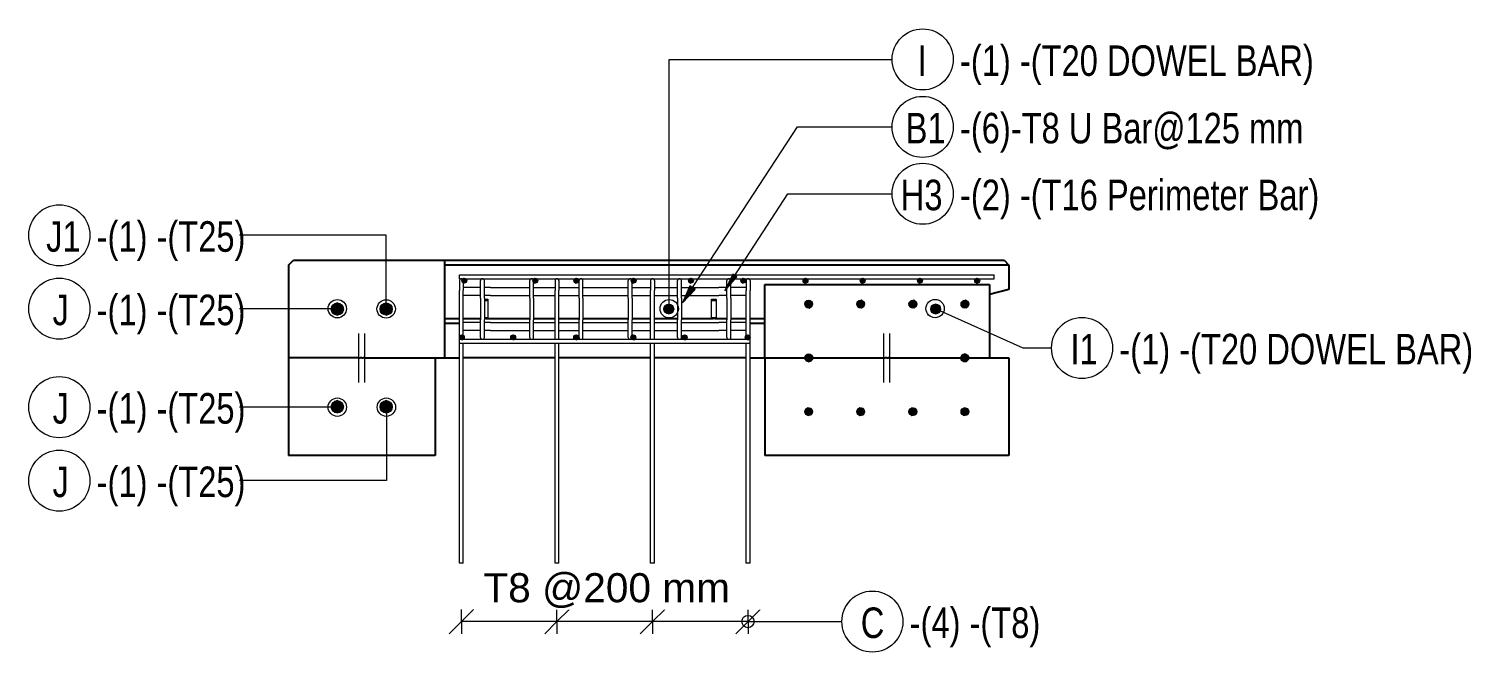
# Model space of a CAD drawing. Header units: millimetres. Extents: x 18954 to 39483, y -1618 to 21231.
# Drawn here: x 23148 to 26101, y 19663 to 20938 of the extents above; entities that cross this region are included whole.
import ezdxf

# ---------------------------------------------------------------- set-up
doc = ezdxf.new("R2010")
doc.units = ezdxf.units.MM
doc.linetypes.add('Dash', pattern=[6.36, 3.18, -3.18])
for name, color, linetype, lineweight in [('A-ANNO-DIMS', 211, 'Continuous', 9), ('A-ANNO-DIMS-25', 211, 'Continuous', 9), ('A-GENM', 13, 'Continuous', 18), ('A-WALL', 113, 'Continuous', 25), ('A-WALL-HDLN', 110, 'Dash', 25), ('S-RBAR', 171, 'Continuous', 18), ('S-RBAR-IDEN', 171, 'Continuous', 9)]:
    doc.layers.add(name, color=color, linetype=linetype, lineweight=lineweight)
doc.styles.add('Arial', font='arial.ttf', dxfattribs={"height": 59.53125})
doc.styles.add('Nirmala UI Semilight_1', font='NirmalaS.ttf', dxfattribs={"width": 0.8, "height": 62.5})
doc.dimstyles.new('Arrow_Filled_-_2_5_NI_UI', dxfattribs={"dimscale": 304.8, "dimtxt": 65.460247, "dimasz": 0.164042, "dimexe": 0.082021, "dimexo": 0.0625, "dimgap": 0.082021, "dimtad": 1, "dimdec": 0, "dimzin": 0, "dimdsep": 46, "dimtxsty": 'Nirmala UI Semilight_1', "dimblk1": 'OBLIQUE', "dimblk2": 'OBLIQUE', "dimsah": 1, "dimcen": 0.09, "dimazin": 0, "dimtfac": 1, "dimtdec": 4, "dimtix": 1, "dimtmove": 0, "dimatfit": 3, "dimfxl": 0.082021, "dimfxlon": 1, "dimtvp": 1, "dimtolj": 1, "dimtzin": 0, "dimarcsym": 2})

# ---------------------------------------------------------------- blocks, each defined once
blk = doc.blocks.new('12_7Ø_ Lifting Insert_COLUMN - 12_9Ø Lifting insert-1653057-Elevation Top 1')
at = {"layer": 'A-GENM', "flags": 128}
for points in [[(-6320.2, 20314.6), (-6320.2, 20314.5), (-6320.2, 20314.4), (-6320.2, 20314.2), (-6320.2, 20313.9), (-6320.2, 20313.6), (-6320.2, 20313.1), (-6320.2, 20312.6), (-6320.2, 20312), (-6320.2, 20311.4), (-6320.2, 20310.6), (-6320.2, 20309.8), (-6320.2, 20308.9), (-6320.2, 20308), (-6320.2, 20306.9), (-6320.2, 20305.8), (-6320.2, 20304.7), (-6320.2, 20303.4), (-6320.2, 20302.2), (-6320.2, 20300.8), (-6320.2, 20299.4), (-6320.2, 20297.9), (-6320.2, 20296.4), (-6320.2, 20294.9), (-6320.2, 20293.2), (-6320.2, 20291.6), (-6320.2, 20289.9), (-6320.2, 20288.1), (-6320.2, 20286.4), (-6320.2, 20284.5), (-6320.2, 20282.7), (-6320.2, 20280.8), (-6320.2, 20278.9), (-6320.2, 20277), (-6320.2, 20275), (-6320.2, 20273.1), (-6320.2, 20271.1), (-6320.2, 20269.1), (-6320.2, 20267.1), (-6320.2, 20265.1), (-6320.2, 20263.1), (-6320.2, 20261.1), (-6320.2, 20259.1), (-6320.2, 20257.1), (-6320.2, 20255.2), (-6320.2, 20253.2), (-6320.2, 20251.3), (-6320.2, 20249.4), (-6320.2, 20247.5), (-6320.2, 20245.6), (-6320.2, 20243.8), (-6320.2, 20242), (-6320.2, 20240.2), (-6320.2, 20238.5), (-6320.2, 20236.8), (-6320.2, 20235.1), (-6320.2, 20233.6), (-6320.2, 20232), (-6320.2, 20230.5), (-6320.2, 20229.1), (-6320.2, 20227.7), (-6320.2, 20226.4), (-6320.2, 20225.1), (-6320.2, 20223.9), (-6320.2, 20222.8), (-6320.2, 20221.7), (-6320.2, 20220.7), (-6320.2, 20219.8), (-6320.2, 20218.9), (-6320.2, 20218.2), (-6320.2, 20217.5), (-6320.2, 20216.8), (-6320.2, 20216.3), (-6320.2, 20215.8), (-6320.2, 20215.4), (-6320.2, 20215.1), (-6320.2, 20214.8), (-6320.2, 20214.7), (-6320.2, 20214.6), (-6320.2, 20214.6)], [(-6307.5, 20214.6), (-6307.5, 20214.6), (-6307.5, 20214.7), (-6307.5, 20214.9), (-6307.5, 20215.2), (-6307.5, 20215.6), (-6307.5, 20216), (-6307.5, 20216.5), (-6307.5, 20217.1), (-6307.5, 20217.8), (-6307.5, 20218.5), (-6307.5, 20219.3), (-6307.5, 20220.2), (-6307.5, 20221.2), (-6307.5, 20222.2), (-6307.5, 20223.3), (-6307.5, 20224.5), (-6307.5, 20225.7), (-6307.5, 20227), (-6307.5, 20228.3), (-6307.5, 20229.7), (-6307.5, 20231.2), (-6307.5, 20232.7), (-6307.5, 20234.3), (-6307.5, 20235.9), (-6307.5, 20237.6), (-6307.5, 20239.3), (-6307.5, 20241), (-6307.5, 20242.8), (-6307.5, 20244.6), (-6307.5, 20246.5), (-6307.5, 20248.3), (-6307.5, 20250.2), (-6307.5, 20252.2), (-6307.5, 20254.1), (-6307.5, 20256.1), (-6307.5, 20258), (-6307.5, 20260), (-6307.5, 20262), (-6307.5, 20264), (-6307.5, 20266), (-6307.5, 20268), (-6307.5, 20270), (-6307.5, 20272), (-6307.5, 20274), (-6307.5, 20275.9), (-6307.5, 20277.9), (-6307.5, 20279.8), (-6307.5, 20281.7), (-6307.5, 20283.5), (-6307.5, 20285.4), (-6307.5, 20287.2), (-6307.5, 20288.9), (-6307.5, 20290.7), (-6307.5, 20292.4), (-6307.5, 20294), (-6307.5, 20295.6), (-6307.5, 20297.1), (-6307.5, 20298.6), (-6307.5, 20300.1), (-6307.5, 20301.4), (-6307.5, 20302.8), (-6307.5, 20304), (-6307.5, 20305.2), (-6307.5, 20306.3), (-6307.5, 20307.4), (-6307.5, 20308.4), (-6307.5, 20309.3), (-6307.5, 20310.2), (-6307.5, 20311), (-6307.5, 20311.7), (-6307.5, 20312.3), (-6307.5, 20312.9), (-6307.5, 20313.3), (-6307.5, 20313.7), (-6307.5, 20314.1), (-6307.5, 20314.3), (-6307.5, 20314.5), (-6307.5, 20314.6), (-6307.5, 20314.6)]]:
    blk.add_lwpolyline(points, dxfattribs=at)
blk = doc.blocks.new('RR spread anchor face based - RR-SA-3_0-200-1726827-Elevation Top 1')
at = {"layer": 'A-GENM'}
for p, q in [((-6062.7, 20384.6), (-6055.8, 20384.6)), ((-6062.7, 20382.1), (-6055.8, 20382.1)), ((-6055.8, 20384.6), (-6055.8, 20382.1)), ((-6055.8, 20382.1), (-6055.8, 20347.1)), ((-6062.7, 20347.1), (-6055.8, 20347.1)), ((-6055.8, 20347.1), (-6055.8, 20344.6)), ((-6055.8, 20344.6), (-6062.7, 20344.6))]:
    blk.add_line(p, q, dxfattribs=at)
blk = doc.blocks.new('RR spread anchor face based - RR-SA-3_0-200-V2-Elevation Top 1')
at = {"layer": 'A-GENM'}
for p, q in [((-5597.8, 20382.1), (-5597.8, 20384.6)), ((-5597.8, 20384.6), (-5587.8, 20384.6)), ((-5597.8, 20347.1), (-5597.8, 20382.1)), ((-5597.8, 20382.1), (-5587.8, 20382.1)), ((-5587.8, 20384.6), (-5587.8, 20382.1)), ((-5587.8, 20382.1), (-5587.8, 20347.1)), ((-5597.8, 20344.6), (-5597.8, 20347.1)), ((-5597.8, 20347.1), (-5587.8, 20347.1)), ((-5587.8, 20347.1), (-5587.8, 20344.6)), ((-5587.8, 20344.6), (-5597.8, 20344.6))]:
    blk.add_line(p, q, dxfattribs=at)
blk = doc.blocks.new('M_Rebar Tag_rfa MARK - ARROW-794226-Elevation Top 1')
at = {"layer": 'S-RBAR-IDEN'}
blk.add_circle((-5165.3, 20600.4), 62.5, dxfattribs=at)
blk = doc.blocks.new('M_Rebar Tag_rfa Dimension - ARROW-793927-Elevation Top 1')
at = {"layer": 'S-RBAR-IDEN'}
blk.add_circle((-5165.3, 20737.1), 62.5, dxfattribs=at)
blk = doc.blocks.new('M_Rebar Tag_rfa MARK - DOT 1_5-794230-Elevation Top 1')
at = {"layer": 'S-RBAR-IDEN'}
blk.add_circle((-5165.3, 20875.2), 62.5, dxfattribs=at)
blk = doc.blocks.new('DIMBLOCK1-Elevation Top 1')
at = {"layer": 'A-ANNO-DIMS-25'}
for p, q in [((24424.5, 19725.1), (24449.5, 19750.1)), ((24424.5, 19725.1), (24424.5, 19750.1)), ((24620.2, 19725.1), (24645.2, 19750.1)), ((24620.2, 19725.1), (24620.2, 19750.1)), ((24424.5, 19725.1), (24399.5, 19700.1)), ((24620.2, 19725.1), (24424.5, 19725.1)), ((24424.5, 19725.1), (24424.5, 19700.1)), ((24620.2, 19725.1), (24595.2, 19700.1)), ((24620.2, 19725.1), (24620.2, 19700.1))]:
    blk.add_line(p, q, dxfattribs=at)
blk = doc.blocks.new('_Oblique')
at = {"color": 0, "linetype": 'ByBlock', "lineweight": -2}
blk.add_line((-0.5, -0.5), (0.5, 0.5), dxfattribs=at)
blk = doc.blocks.new('DIMBLOCK2-Elevation Top 1')
at = {"layer": 'A-ANNO-DIMS-25'}
for p, q in [((24228.8, 19725.1), (24253.8, 19750.1)), ((24228.8, 19725.1), (24228.8, 19750.1)), ((24424.5, 19725.1), (24449.5, 19750.1)), ((24424.5, 19725.1), (24424.5, 19750.1)), ((24228.8, 19725.1), (24203.8, 19700.1)), ((24424.5, 19725.1), (24228.8, 19725.1)), ((24228.8, 19725.1), (24228.8, 19700.1)), ((24424.5, 19725.1), (24399.5, 19700.1)), ((24424.5, 19725.1), (24424.5, 19700.1))]:
    blk.add_line(p, q, dxfattribs=at)
blk = doc.blocks.new('DIMBLOCK3-Elevation Top 1')
at = {"layer": 'A-ANNO-DIMS-25'}
for p, q in [((24033.1, 19725.1), (24058.1, 19750.1)), ((24033.1, 19725.1), (24033.1, 19750.1)), ((24228.8, 19725.1), (24253.8, 19750.1)), ((24228.8, 19725.1), (24228.8, 19750.1)), ((24033.1, 19725.1), (24008.1, 19700.1)), ((24228.8, 19725.1), (24033.1, 19725.1)), ((24033.1, 19725.1), (24033.1, 19700.1)), ((24228.8, 19725.1), (24203.8, 19700.1)), ((24228.8, 19725.1), (24228.8, 19700.1))]:
    blk.add_line(p, q, dxfattribs=at)
blk = doc.blocks.new('DIMBLOCK4-Elevation Top 1')
at = {"layer": 'A-ANNO-DIMS-25'}
for p, q in [((24033.1, 19725.1), (24058.1, 19750.1)), ((24033.1, 19725.1), (24033.1, 19750.1)), ((24228.8, 19725.1), (24253.8, 19750.1)), ((24228.8, 19725.1), (24228.8, 19750.1)), ((24424.5, 19725.1), (24449.5, 19750.1)), ((24424.5, 19725.1), (24424.5, 19750.1)), ((24620.2, 19725.1), (24645.2, 19750.1)), ((24620.2, 19725.1), (24620.2, 19750.1)), ((24033.1, 19725.1), (24008.1, 19700.1)), ((24620.2, 19725.1), (24033.1, 19725.1)), ((24228.8, 19725.1), (24033.1, 19725.1)), ((24033.1, 19725.1), (24033.1, 19700.1)), ((24228.8, 19725.1), (24203.8, 19700.1)), ((24424.5, 19725.1), (24228.8, 19725.1)), ((24228.8, 19725.1), (24228.8, 19700.1)), ((24424.5, 19725.1), (24399.5, 19700.1)), ((24620.2, 19725.1), (24424.5, 19725.1)), ((24424.5, 19725.1), (24424.5, 19700.1)), ((24620.2, 19725.1), (24595.2, 19700.1)), ((24620.2, 19725.1), (24620.2, 19700.1))]:
    blk.add_line(p, q, dxfattribs=at)
blk = doc.blocks.new('_None')
blk = doc.blocks.new('M_Rebar Tag_rfa MARK - DOT 1 MM-794228-Elevation Top 1')
at = {"layer": 'S-RBAR-IDEN'}
blk.add_circle((-5268.3, 19725.2), 62.5, dxfattribs=at)

msp = doc.modelspace()

# ---------------------------------------------------------------- hatches: boundary and pattern name
at = {"layer": 'S-RBAR'}
h = msp.add_hatch(color=256, dxfattribs=at)
edge = h.paths.add_edge_path()
edge.add_arc((24039.1, 20422.6), 5, 0, 360)
for points in [[(24037.6, 20417.8), (24043.1, 20419.6), (24043.1, 20425.5), (24037.6, 20427.3), (24034.1, 20422.6), (24036.2, 20419.6)], [(24182.9, 20417.8), (24188.5, 20419.6), (24188.5, 20425.5), (24182.9, 20427.3), (24179.4, 20422.6)], [(24267, 20417.8), (24272.6, 20419.6), (24272.6, 20425.5), (24267, 20427.3), (24263.6, 20422.6)], [(24384.3, 20417.8), (24389.9, 20419.6), (24389.9, 20425.5), (24384.3, 20427.3), (24380.8, 20422.6), (24383, 20419.6)], [(24501.5, 20417.8), (24507.1, 20419.6), (24507.1, 20425.5), (24501.5, 20427.3), (24498.1, 20422.6)], [(24608.8, 20417.8), (24614.4, 20419.6), (24614.4, 20425.5), (24608.8, 20427.3), (24605.3, 20422.6)], [(24736, 20417.8), (24741.6, 20419.6), (24741.6, 20425.5), (24736, 20427.3), (24732.6, 20422.6)], [(24853.3, 20417.8), (24858.9, 20419.6), (24858.9, 20425.5), (24853.3, 20427.3), (24849.8, 20422.6)], [(24970.5, 20417.8), (24976.1, 20419.6), (24976.1, 20425.5), (24970.5, 20427.3), (24967.1, 20422.6)], [(25087.8, 20417.8), (25093.3, 20419.6), (25093.3, 20425.5), (25087.8, 20427.3), (25084.3, 20422.6)], [(23779.1, 20352.1), (23787.9, 20355.7), (23791.6, 20364.6), (23787.9, 20373.4), (23779.1, 20377.1), (23770.3, 20373.4), (23766.6, 20364.6), (23770.3, 20355.7)], [(23879.1, 20352.1), (23887.9, 20355.7), (23891.6, 20364.6), (23887.9, 20373.4), (23879.1, 20377.1), (23870.3, 20373.4), (23866.6, 20364.6), (23870.3, 20355.7), (23878.2, 20352.4)], [(24745, 20366.6), (24750.9, 20370.3), (24751.6, 20377.2), (24746.7, 20382.1), (24739.8, 20381.3), (24736.1, 20375.5), (24738.4, 20368.9)], [(24852.5, 20366.8), (24857.9, 20371.1), (24857.9, 20378), (24852.5, 20382.4), (24845.7, 20380.8), (24842.7, 20374.6), (24845.7, 20368.3)], [(24959.3, 20366.8), (24964.7, 20371.1), (24964.7, 20378), (24959.3, 20382.4), (24952.5, 20380.8), (24949.5, 20374.6), (24952.5, 20368.3)], [(25066.7, 20367), (25071.6, 20371.9), (25070.9, 20378.8), (25065, 20382.5), (25058.4, 20380.2), (25056.1, 20373.7), (25059.8, 20367.8)], [(24457.8, 20354.6), (24464.9, 20357.5), (24467.8, 20364.6), (24464.9, 20371.6), (24457.8, 20374.6), (24450.8, 20371.6), (24447.8, 20364.6), (24450.8, 20357.5)], [(25004.1, 20354.6), (25011.2, 20357.5), (25014.1, 20364.6), (25011.2, 20371.6), (25004.1, 20374.6), (24997, 20371.6), (24994.1, 20364.6), (24997, 20357.5)], [(24035.6, 20301.8), (24039.1, 20306.6), (24035.6, 20311.3), (24030.1, 20309.5), (24030.1, 20303.6)], [(24140.8, 20301.8), (24144.2, 20306.6), (24140.8, 20311.3), (24135.2, 20309.5), (24135.2, 20303.6)], [(24269.7, 20301.8), (24273.1, 20306.6), (24269.7, 20311.3), (24264.1, 20309.5), (24264.1, 20303.6)], [(24386.7, 20301.8), (24390.1, 20306.6), (24386.7, 20311.3), (24381.1, 20309.5), (24381.1, 20303.6)], [(24491.8, 20301.8), (24495.2, 20306.6), (24491.8, 20311.3), (24486.2, 20309.5), (24486.2, 20303.6)], [(24620.7, 20301.8), (24624.1, 20306.6), (24620.7, 20311.3), (24615.1, 20309.5), (24615.1, 20303.6)], [(24744.4, 20256.6), (24750.7, 20259.6), (24752.2, 20266.3), (24747.9, 20271.8), (24741, 20271.8), (24736.6, 20266.3), (24738.2, 20259.6)], [(25067.2, 20257.4), (25071.5, 20262.8), (25070, 20269.6), (25063.7, 20272.6), (25057.5, 20269.6), (25056, 20262.8), (25060.3, 20257.4)], [(23779.1, 20152.1), (23787.9, 20155.7), (23791.6, 20164.6), (23787.9, 20173.4), (23779.1, 20177.1), (23770.3, 20173.4), (23766.6, 20164.6), (23770.3, 20155.7)], [(23879.1, 20152.1), (23887.9, 20155.7), (23891.6, 20164.6), (23887.9, 20173.4), (23879.1, 20177.1), (23870.3, 20173.4), (23866.6, 20164.6), (23870.3, 20155.7), (23878.2, 20152.4)], [(24743.2, 20146.6), (24749.8, 20148.9), (24752, 20155.5), (24748.4, 20161.3), (24741.5, 20162.1), (24736.5, 20157.2), (24737.3, 20150.3)], [(24848.9, 20146.8), (24855.7, 20148.3), (24858.7, 20154.6), (24855.7, 20160.8), (24848.9, 20162.4), (24843.5, 20158), (24843.5, 20151.1)], [(24955.7, 20146.8), (24962.5, 20148.3), (24965.5, 20154.6), (24962.5, 20160.8), (24955.7, 20162.4), (24950.3, 20158), (24950.3, 20151.1)], [(25061.5, 20147), (25068.4, 20147.8), (25072, 20153.7), (25069.8, 20160.2), (25063.2, 20162.5), (25057.3, 20158.8), (25056.5, 20151.9)]]:
    msp.add_hatch(color=256, dxfattribs=at).paths.add_polyline_path(points)
h = msp.add_hatch(color=256, dxfattribs=at)
edge = h.paths.add_edge_path()
edge.add_arc((24184.4, 20422.6), 5, 0, 360)
h = msp.add_hatch(color=256, dxfattribs=at)
edge = h.paths.add_edge_path()
edge.add_arc((24268.6, 20422.6), 5, 0, 360)
h = msp.add_hatch(color=256, dxfattribs=at)
edge = h.paths.add_edge_path()
edge.add_arc((24385.8, 20422.6), 5, 0, 360)
h = msp.add_hatch(color=256, dxfattribs=at)
edge = h.paths.add_edge_path()
edge.add_arc((24503.1, 20422.6), 5, 0, 360)
h = msp.add_hatch(color=256, dxfattribs=at)
edge = h.paths.add_edge_path()
edge.add_arc((24610.3, 20422.6), 5, 0, 360)
h = msp.add_hatch(color=256, dxfattribs=at)
edge = h.paths.add_edge_path()
edge.add_arc((24737.6, 20422.6), 5, 0, 360)
h = msp.add_hatch(color=256, dxfattribs=at)
edge = h.paths.add_edge_path()
edge.add_arc((24854.8, 20422.6), 5, 0, 360)
h = msp.add_hatch(color=256, dxfattribs=at)
edge = h.paths.add_edge_path()
edge.add_arc((24972.1, 20422.6), 5, 0, 360)
h = msp.add_hatch(color=256, dxfattribs=at)
edge = h.paths.add_edge_path()
edge.add_arc((25089.3, 20422.6), 5, 0, 360)
h = msp.add_hatch(color=256, dxfattribs=at)
edge = h.paths.add_edge_path()
edge.add_arc((23779.1, 20364.6), 12.5, 0, 360)
h = msp.add_hatch(color=256, dxfattribs=at)
edge = h.paths.add_edge_path()
edge.add_arc((23879.1, 20364.6), 12.5, 0, 360)
h = msp.add_hatch(color=256, dxfattribs=at)
edge = h.paths.add_edge_path()
edge.add_arc((24744.1, 20374.6), 8, 0, 360)
h = msp.add_hatch(color=256, dxfattribs=at)
edge = h.paths.add_edge_path()
edge.add_arc((24850.7, 20374.6), 8, 0, 360)
h = msp.add_hatch(color=256, dxfattribs=at)
edge = h.paths.add_edge_path()
edge.add_arc((24957.5, 20374.6), 8, 0, 360)
h = msp.add_hatch(color=256, dxfattribs=at)
edge = h.paths.add_edge_path()
edge.add_arc((25064.1, 20374.6), 8, 0, 360)
h = msp.add_hatch(color=256, dxfattribs=at)
edge = h.paths.add_edge_path()
edge.add_arc((24457.8, 20364.6), 10, 0, 360)
h = msp.add_hatch(color=256, dxfattribs=at)
edge = h.paths.add_edge_path()
edge.add_arc((25004.1, 20364.6), 10, 0, 360)
h = msp.add_hatch(color=256, dxfattribs=at)
edge = h.paths.add_edge_path()
edge.add_arc((24034.1, 20306.6), 5, 0, 360)
h = msp.add_hatch(color=256, dxfattribs=at)
edge = h.paths.add_edge_path()
edge.add_arc((24139.2, 20306.6), 5, 0, 360)
h = msp.add_hatch(color=256, dxfattribs=at)
edge = h.paths.add_edge_path()
edge.add_arc((24268.1, 20306.6), 5, 0, 360)
h = msp.add_hatch(color=256, dxfattribs=at)
edge = h.paths.add_edge_path()
edge.add_arc((24385.1, 20306.6), 5, 0, 360)
h = msp.add_hatch(color=256, dxfattribs=at)
edge = h.paths.add_edge_path()
edge.add_arc((24490.2, 20306.6), 5, 0, 360)
h = msp.add_hatch(color=256, dxfattribs=at)
edge = h.paths.add_edge_path()
edge.add_arc((24619.1, 20306.6), 5, 0, 360)
h = msp.add_hatch(color=256, dxfattribs=at)
edge = h.paths.add_edge_path()
edge.add_arc((24744.4, 20264.6), 8, 0, 360)
h = msp.add_hatch(color=256, dxfattribs=at)
edge = h.paths.add_edge_path()
edge.add_arc((25063.7, 20264.6), 8, 0, 360)
h = msp.add_hatch(color=256, dxfattribs=at)
edge = h.paths.add_edge_path()
edge.add_arc((23779.1, 20164.6), 12.5, 0, 360)
h = msp.add_hatch(color=256, dxfattribs=at)
edge = h.paths.add_edge_path()
edge.add_arc((23879.1, 20164.6), 12.5, 0, 360)
h = msp.add_hatch(color=256, dxfattribs=at)
edge = h.paths.add_edge_path()
edge.add_arc((24744.1, 20154.6), 8, 0, 360)
h = msp.add_hatch(color=256, dxfattribs=at)
edge = h.paths.add_edge_path()
edge.add_arc((24850.7, 20154.6), 8, 0, 360)
h = msp.add_hatch(color=256, dxfattribs=at)
edge = h.paths.add_edge_path()
edge.add_arc((24957.5, 20154.6), 8, 0, 360)
h = msp.add_hatch(color=256, dxfattribs=at)
edge = h.paths.add_edge_path()
edge.add_arc((25064.1, 20154.6), 8, 0, 360)
at = {"layer": 'S-RBAR-IDEN'}
for points in [[(24572.5, 20401.8), (24597.1, 20430.6), (24588.8, 20435.9)], [(24485.8, 20377), (24511.8, 20404.7), (24500.8, 20412)]]:
    msp.add_hatch(color=256, dxfattribs=at).paths.add_polyline_path(points)

# ---------------------------------------------------------------- linework, layer by layer
at = {"layer": 'A-WALL'}
for p, q in [((23679.1, 20454.6), (23689.1, 20464.6)), ((23679.1, 20454.6), (23679.1, 20064.6)), ((23689.1, 20464.6), (25144.1, 20464.6)), ((23999.1, 20454.6), (23999.1, 20464.6)), ((23999.1, 20264.6), (23999.1, 20454.6)), ((25154.1, 20454.6), (23999.1, 20454.6)), ((25144.1, 20464.6), (25154.1, 20454.6)), ((25154.1, 20454.6), (25154.1, 20404.6)), ((24654.1, 20264.6), (24654.1, 20414.6)), ((24654.1, 20414.6), (25114.1, 20414.6)), ((25114.1, 20414.6), (25114.1, 20394.6)), ((25154.1, 20404.6), (25114.1, 20394.6)), ((25114.1, 20394.6), (25114.1, 20264.6)), ((24029.1, 20344.7), (23999.1, 20344.7)), ((24029.1, 20334.7), (23999.1, 20334.7)), ((24072.2, 20344.7), (24037.1, 20344.7)), ((24173.1, 20344.7), (24087.1, 20344.7)), ((24224.8, 20344.7), (24181.1, 20344.7)), ((24274, 20344.7), (24232.8, 20344.7)), ((24374.9, 20344.7), (24282, 20344.7)), ((24420.5, 20344.7), (24382.9, 20344.7)), ((24475.8, 20344.7), (24428.5, 20344.7)), ((24545.1, 20344.7), (24483.8, 20344.7)), ((24576.8, 20344.7), (24555.1, 20344.7)), ((24616.2, 20344.7), (24584.8, 20344.7)), ((24654.1, 20344.7), (24624.2, 20344.7)), ((24654.1, 20334.7), (24624.2, 20334.7)), ((23822.7, 20264.6), (23679.1, 20264.6)), ((23835.4, 20264.6), (24029.1, 20264.6)), ((23979.1, 20264.6), (23979.1, 20064.6)), ((24224.8, 20264.6), (24037.1, 20264.6)), ((24420.5, 20264.6), (24232.8, 20264.6)), ((24616.2, 20264.6), (24428.5, 20264.6)), ((24624.2, 20264.6), (24897.7, 20264.6)), ((24654.1, 20264.6), (24654.1, 20064.6)), ((24910.4, 20264.6), (25154.1, 20264.6)), ((25154.1, 20264.6), (25154.1, 20064.6)), ((23979.1, 20064.6), (23679.1, 20064.6)), ((25154.1, 20064.6), (24654.1, 20064.6))]:
    msp.add_line(p, q, dxfattribs=at)
at = {"layer": 'A-WALL-HDLN'}
for p, q in [((24087, 20344.7), (24080.2, 20344.7)), ((24555, 20344.7), (24545.1, 20344.7)), ((23835.4, 20264.6), (23822.8, 20264.6)), ((23822.8, 20264.6), (23835.4, 20264.6)), ((24910.4, 20264.6), (24897.8, 20264.6)), ((24897.8, 20264.6), (24910.4, 20264.6))]:
    msp.add_line(p, q, dxfattribs=at)
at = {"layer": 'S-RBAR'}
for p, q in [((24029.1, 20434.6), (25124.1, 20434.6)), ((24029.1, 20426.6), (24029.1, 20434.6)), ((24029.1, 20426.6), (25124.1, 20426.6)), ((24029.1, 20422.6), (24029.1, 20402.6)), ((24037.6, 20427.3), (24034.1, 20422.6)), ((24034.1, 20422.6), (24036.2, 20419.6)), ((24036.2, 20419.6), (24037.6, 20417.8)), ((24037.1, 20422.6), (24037.1, 20402.6)), ((24072.2, 20408.5), (24037.1, 20408.5)), ((24043.1, 20425.5), (24037.6, 20427.3)), ((24037.6, 20417.8), (24043.1, 20419.6)), ((24043.1, 20419.6), (24043.1, 20425.5)), ((24072.2, 20386.6), (24072.2, 20422.6)), ((24080.2, 20386.6), (24080.2, 20422.6)), ((24092.6, 20408.5), (24080.2, 20408.5)), ((24092.6, 20408.5), (24173.1, 20408.5)), ((24173.1, 20386.6), (24173.1, 20422.6)), ((24182.9, 20427.3), (24179.4, 20422.6)), ((24179.4, 20422.6), (24182.9, 20417.8)), ((24181.1, 20386.6), (24181.1, 20422.6)), ((24181.1, 20408.5), (24224.8, 20408.5)), ((24188.5, 20425.5), (24182.9, 20427.3)), ((24182.9, 20417.8), (24188.5, 20419.6)), ((24188.5, 20419.6), (24188.5, 20425.5)), ((24224.8, 20422.6), (24224.8, 20402.6)), ((24232.8, 20422.6), (24232.8, 20402.6)), ((24232.8, 20408.5), (24274, 20408.5)), ((24267, 20427.3), (24263.6, 20422.6)), ((24263.6, 20422.6), (24267, 20417.8)), ((24272.6, 20425.5), (24267, 20427.3)), ((24267, 20417.8), (24272.6, 20419.6)), ((24272.6, 20419.6), (24272.6, 20425.5)), ((24274, 20386.6), (24274, 20422.6)), ((24282, 20386.6), (24282, 20422.6)), ((24282, 20408.5), (24374.9, 20408.5)), ((24374.9, 20386.6), (24374.9, 20422.6)), ((24384.3, 20427.3), (24380.8, 20422.6)), ((24380.8, 20422.6), (24383, 20419.6)), ((24382.9, 20386.6), (24382.9, 20422.6)), ((24382.9, 20408.5), (24420.5, 20408.5)), ((24383, 20419.6), (24384.3, 20417.8)), ((24389.9, 20425.5), (24384.3, 20427.3)), ((24384.3, 20417.8), (24389.9, 20419.6)), ((24389.9, 20419.6), (24389.9, 20425.5)), ((24420.5, 20422.6), (24420.5, 20402.6)), ((24428.5, 20422.6), (24428.5, 20402.6)), ((24428.5, 20408.5), (24475.8, 20408.5)), ((24475.8, 20386.6), (24475.8, 20422.6)), ((24483.8, 20386.6), (24483.8, 20422.6)), ((24483.8, 20408.5), (24560.3, 20408.5)), ((24501.5, 20427.3), (24498.1, 20422.6)), ((24498.1, 20422.6), (24501.5, 20417.8)), ((24507.1, 20425.5), (24501.5, 20427.3)), ((24501.5, 20417.8), (24507.1, 20419.6)), ((24507.1, 20419.6), (24507.1, 20425.5)), ((24576.8, 20408.5), (24560.3, 20408.5)), ((24576.8, 20386.6), (24576.8, 20422.6)), ((24584.8, 20386.6), (24584.8, 20422.6)), ((24615.8, 20408.5), (24584.9, 20408.5)), ((24608.8, 20427.3), (24605.3, 20422.6)), ((24605.3, 20422.6), (24608.8, 20417.8)), ((24614.4, 20425.5), (24608.8, 20427.3)), ((24608.8, 20417.8), (24614.4, 20419.6)), ((24614.4, 20419.6), (24614.4, 20425.5)), ((24616.2, 20422.6), (24616.2, 20402.6)), ((24624.2, 20422.6), (24624.2, 20402.6)), ((24736, 20427.3), (24732.6, 20422.6)), ((24732.6, 20422.6), (24736, 20417.8)), ((24741.6, 20425.5), (24736, 20427.3)), ((24736, 20417.8), (24741.6, 20419.6)), ((24741.6, 20419.6), (24741.6, 20425.5)), ((24853.3, 20427.3), (24849.8, 20422.6)), ((24849.8, 20422.6), (24853.3, 20417.8)), ((24858.9, 20425.5), (24853.3, 20427.3)), ((24853.3, 20417.8), (24858.9, 20419.6)), ((24858.9, 20419.6), (24858.9, 20425.5)), ((24970.5, 20427.3), (24967.1, 20422.6)), ((24967.1, 20422.6), (24970.5, 20417.8)), ((24976.1, 20425.5), (24970.5, 20427.3)), ((24970.5, 20417.8), (24976.1, 20419.6)), ((24976.1, 20419.6), (24976.1, 20425.5)), ((25087.8, 20427.3), (25084.3, 20422.6)), ((25084.3, 20422.6), (25087.8, 20417.8)), ((25093.3, 20425.5), (25087.8, 20427.3)), ((25087.8, 20417.8), (25093.3, 20419.6)), ((25093.3, 20419.6), (25093.3, 20425.5)), ((25124.1, 20426.6), (25124.1, 20434.6)), ((23779.1, 20377.1), (23770.3, 20373.4)), ((23787.9, 20373.4), (23779.1, 20377.1)), ((23879.1, 20377.1), (23870.3, 20373.4)), ((23887.9, 20373.4), (23879.1, 20377.1)), ((24029.1, 20302.6), (24029.1, 20402.6)), ((24037.1, 20302.6), (24037.1, 20402.6)), ((24072.2, 20392.5), (24037.1, 20392.5)), ((24072.2, 20386.6), (24072.2, 20342.6)), ((24092.6, 20392.5), (24080.2, 20392.5)), ((24080.2, 20386.6), (24080.2, 20342.6)), ((24092.6, 20392.5), (24173.1, 20392.5)), ((24173.1, 20386.6), (24173.1, 20342.6)), ((24181.1, 20392.5), (24224.8, 20392.5)), ((24181.1, 20386.6), (24181.1, 20342.6)), ((24224.8, 20302.6), (24224.8, 20402.6)), ((24232.8, 20302.6), (24232.8, 20402.6)), ((24232.8, 20392.5), (24274, 20392.5)), ((24274, 20386.6), (24274, 20342.6)), ((24282, 20392.5), (24374.9, 20392.5)), ((24282, 20386.6), (24282, 20342.6)), ((24374.9, 20386.6), (24374.9, 20342.6)), ((24382.9, 20392.5), (24420.5, 20392.5)), ((24382.9, 20386.6), (24382.9, 20342.6)), ((24420.5, 20302.6), (24420.5, 20402.6)), ((24428.5, 20302.6), (24428.5, 20402.6)), ((24428.5, 20392.5), (24475.8, 20392.5)), ((24475.8, 20386.6), (24475.8, 20342.6)), ((24483.8, 20392.5), (24560.3, 20392.5)), ((24483.8, 20386.6), (24483.8, 20342.6)), ((24576.8, 20392.5), (24560.3, 20392.5)), ((24576.8, 20386.6), (24576.8, 20342.6)), ((24584.8, 20386.6), (24584.8, 20342.6)), ((24615.8, 20392.5), (24584.9, 20392.5)), ((24616.2, 20302.6), (24616.2, 20402.6)), ((24624.2, 19844.6), (24624.2, 20402.6)), ((24739.8, 20381.3), (24736.1, 20375.5)), ((24746.7, 20382.1), (24739.8, 20381.3)), ((24751.6, 20377.2), (24746.7, 20382.1)), ((24750.9, 20370.3), (24751.6, 20377.2)), ((24845.7, 20380.8), (24842.7, 20374.6)), ((24852.5, 20382.4), (24845.7, 20380.8)), ((24857.9, 20378), (24852.5, 20382.4)), ((24857.9, 20371.1), (24857.9, 20378)), ((24952.5, 20380.8), (24949.5, 20374.6)), ((24959.3, 20382.4), (24952.5, 20380.8)), ((24964.7, 20378), (24959.3, 20382.4)), ((24964.7, 20371.1), (24964.7, 20378)), ((25058.4, 20380.2), (25056.1, 20373.7)), ((25065, 20382.5), (25058.4, 20380.2)), ((25070.9, 20378.8), (25065, 20382.5)), ((25071.6, 20371.9), (25070.9, 20378.8)), ((23770.3, 20373.4), (23766.6, 20364.6)), ((23766.6, 20364.6), (23770.3, 20355.7)), ((23770.3, 20355.7), (23779.1, 20352.1)), ((23779.1, 20352.1), (23787.9, 20355.7)), ((23791.6, 20364.6), (23787.9, 20373.4)), ((23787.9, 20355.7), (23791.6, 20364.6)), ((23870.3, 20373.4), (23866.6, 20364.6)), ((23866.6, 20364.6), (23870.3, 20355.7)), ((23870.3, 20355.7), (23878.2, 20352.4)), ((23878.2, 20352.4), (23879.1, 20352.1)), ((23879.1, 20352.1), (23887.9, 20355.7)), ((23891.6, 20364.6), (23887.9, 20373.4)), ((23887.9, 20355.7), (23891.6, 20364.6)), ((24450.8, 20371.6), (24447.8, 20364.6)), ((24447.8, 20364.6), (24450.8, 20357.5)), ((24457.8, 20374.6), (24450.8, 20371.6)), ((24450.8, 20357.5), (24457.8, 20354.6)), ((24464.9, 20371.6), (24457.8, 20374.6)), ((24457.8, 20354.6), (24464.9, 20357.5)), ((24467.8, 20364.6), (24464.9, 20371.6)), ((24464.9, 20357.5), (24467.8, 20364.6)), ((24736.1, 20375.5), (24738.4, 20368.9)), ((24738.4, 20368.9), (24745, 20366.6)), ((24745, 20366.6), (24750.9, 20370.3)), ((24842.7, 20374.6), (24845.7, 20368.3)), ((24845.7, 20368.3), (24852.5, 20366.8)), ((24852.5, 20366.8), (24857.9, 20371.1)), ((24949.5, 20374.6), (24952.5, 20368.3)), ((24952.5, 20368.3), (24959.3, 20366.8)), ((24959.3, 20366.8), (24964.7, 20371.1)), ((24997, 20371.6), (24994.1, 20364.6)), ((24994.1, 20364.6), (24997, 20357.5)), ((25004.1, 20374.6), (24997, 20371.6)), ((24997, 20357.5), (25004.1, 20354.6)), ((25011.2, 20371.6), (25004.1, 20374.6)), ((25004.1, 20354.6), (25011.2, 20357.5)), ((25014.1, 20364.6), (25011.2, 20371.6)), ((25011.2, 20357.5), (25014.1, 20364.6)), ((25056.1, 20373.7), (25059.8, 20367.8)), ((25059.8, 20367.8), (25066.7, 20367)), ((25066.7, 20367), (25071.6, 20371.9)), ((24072.2, 20336.7), (24037.1, 20336.7)), ((24072.2, 20320.7), (24037.1, 20320.7)), ((24072.2, 20306.6), (24072.2, 20342.6)), ((24080.2, 20306.6), (24080.2, 20342.6)), ((24092.6, 20336.7), (24080.2, 20336.7)), ((24092.6, 20320.7), (24080.2, 20320.7)), ((24092.6, 20336.7), (24173.1, 20336.7)), ((24092.6, 20320.7), (24173.1, 20320.7)), ((24173.1, 20306.6), (24173.1, 20342.6)), ((24181.1, 20306.6), (24181.1, 20342.6)), ((24181.1, 20336.7), (24224.8, 20336.7)), ((24181.1, 20320.7), (24224.8, 20320.7)), ((24232.8, 20336.7), (24274, 20336.7)), ((24232.8, 20320.7), (24274, 20320.7)), ((24274, 20306.6), (24274, 20342.6)), ((24282, 20306.6), (24282, 20342.6)), ((24282, 20336.7), (24374.9, 20336.7)), ((24282, 20320.7), (24374.9, 20320.7)), ((24374.9, 20306.6), (24374.9, 20342.6)), ((24382.9, 20306.6), (24382.9, 20342.6)), ((24382.9, 20336.7), (24420.5, 20336.7)), ((24382.9, 20320.7), (24420.5, 20320.7)), ((24428.5, 20336.7), (24475.8, 20336.7)), ((24428.5, 20320.7), (24475.8, 20320.7)), ((24475.8, 20306.6), (24475.8, 20342.6)), ((24483.8, 20306.6), (24483.8, 20342.6)), ((24483.8, 20336.7), (24560.3, 20336.7)), ((24483.8, 20320.7), (24560.3, 20320.7)), ((24576.8, 20336.7), (24560.3, 20336.7)), ((24576.8, 20320.7), (24560.3, 20320.7)), ((24576.8, 20306.6), (24576.8, 20342.6)), ((24584.8, 20306.6), (24584.8, 20342.6)), ((24615.8, 20336.7), (24584.9, 20336.7)), ((24615.8, 20320.7), (24584.9, 20320.7)), ((24029.1, 20302.6), (24624.1, 20302.6)), ((24029.1, 20294.6), (24029.1, 20302.6)), ((24029.1, 19844.6), (24029.1, 20294.6)), ((24029.1, 20294.6), (24624.1, 20294.6)), ((24035.6, 20311.3), (24030.1, 20309.5)), ((24030.1, 20309.5), (24030.1, 20303.6)), ((24030.1, 20303.6), (24035.6, 20301.8)), ((24039.1, 20306.6), (24035.6, 20311.3)), ((24035.6, 20301.8), (24039.1, 20306.6)), ((24037.1, 19844.6), (24037.1, 20294.6)), ((24140.8, 20311.3), (24135.2, 20309.5)), ((24135.2, 20309.5), (24135.2, 20303.6)), ((24135.2, 20303.6), (24140.8, 20301.8)), ((24144.2, 20306.6), (24140.8, 20311.3)), ((24140.8, 20301.8), (24144.2, 20306.6)), ((24224.8, 19844.6), (24224.8, 20294.6)), ((24232.8, 19844.6), (24232.8, 20294.6)), ((24269.7, 20311.3), (24264.1, 20309.5)), ((24264.1, 20309.5), (24264.1, 20303.6)), ((24264.1, 20303.6), (24269.7, 20301.8)), ((24273.1, 20306.6), (24269.7, 20311.3)), ((24269.7, 20301.8), (24273.1, 20306.6)), ((24386.7, 20311.3), (24381.1, 20309.5)), ((24381.1, 20309.5), (24381.1, 20303.6)), ((24381.1, 20303.6), (24386.7, 20301.8)), ((24390.1, 20306.6), (24386.7, 20311.3)), ((24386.7, 20301.8), (24390.1, 20306.6)), ((24420.5, 19844.6), (24420.5, 20294.6)), ((24428.5, 19844.6), (24428.5, 20294.6)), ((24491.8, 20311.3), (24486.2, 20309.5)), ((24486.2, 20309.5), (24486.2, 20303.6)), ((24486.2, 20303.6), (24491.8, 20301.8)), ((24495.2, 20306.6), (24491.8, 20311.3)), ((24491.8, 20301.8), (24495.2, 20306.6)), ((24620.7, 20311.3), (24615.1, 20309.5)), ((24615.1, 20309.5), (24615.1, 20303.6)), ((24615.1, 20303.6), (24620.7, 20301.8)), ((24616.2, 19844.6), (24616.2, 20294.6)), ((24624.1, 20306.6), (24620.7, 20311.3)), ((24620.7, 20301.8), (24624.1, 20306.6)), ((24624.1, 20294.6), (24624.1, 20302.6)), ((24741, 20271.8), (24736.6, 20266.3)), ((24736.6, 20266.3), (24738.2, 20259.6)), ((24738.2, 20259.6), (24744.4, 20256.6)), ((24747.9, 20271.8), (24741, 20271.8)), ((24744.4, 20256.6), (24750.7, 20259.6)), ((24752.2, 20266.3), (24747.9, 20271.8)), ((24750.7, 20259.6), (24752.2, 20266.3)), ((25057.5, 20269.6), (25056, 20262.8)), ((25056, 20262.8), (25060.3, 20257.4)), ((25063.7, 20272.6), (25057.5, 20269.6)), ((25070, 20269.6), (25063.7, 20272.6)), ((25067.2, 20257.4), (25071.5, 20262.8)), ((25071.5, 20262.8), (25070, 20269.6)), ((25060.3, 20257.4), (25067.2, 20257.4)), ((23770.3, 20173.4), (23766.6, 20164.6)), ((23779.1, 20177.1), (23770.3, 20173.4)), ((23787.9, 20173.4), (23779.1, 20177.1)), ((23791.6, 20164.6), (23787.9, 20173.4)), ((23870.3, 20173.4), (23866.6, 20164.6)), ((23879.1, 20177.1), (23870.3, 20173.4)), ((23887.9, 20173.4), (23879.1, 20177.1)), ((23891.6, 20164.6), (23887.9, 20173.4)), ((23766.6, 20164.6), (23770.3, 20155.7)), ((23770.3, 20155.7), (23779.1, 20152.1)), ((23779.1, 20152.1), (23787.9, 20155.7)), ((23787.9, 20155.7), (23791.6, 20164.6)), ((23866.6, 20164.6), (23870.3, 20155.7)), ((23870.3, 20155.7), (23878.2, 20152.4)), ((23878.2, 20152.4), (23879.1, 20152.1)), ((23879.1, 20152.1), (23887.9, 20155.7)), ((23887.9, 20155.7), (23891.6, 20164.6)), ((24741.5, 20162.1), (24736.5, 20157.2)), ((24736.5, 20157.2), (24737.3, 20150.3)), ((24737.3, 20150.3), (24743.2, 20146.6)), ((24748.4, 20161.3), (24741.5, 20162.1)), ((24743.2, 20146.6), (24749.8, 20148.9)), ((24752, 20155.5), (24748.4, 20161.3)), ((24749.8, 20148.9), (24752, 20155.5)), ((24848.9, 20162.4), (24843.5, 20158)), ((24843.5, 20158), (24843.5, 20151.1)), ((24843.5, 20151.1), (24848.9, 20146.8)), ((24855.7, 20160.8), (24848.9, 20162.4)), ((24848.9, 20146.8), (24855.7, 20148.3)), ((24858.7, 20154.6), (24855.7, 20160.8)), ((24855.7, 20148.3), (24858.7, 20154.6)), ((24955.7, 20162.4), (24950.3, 20158)), ((24950.3, 20158), (24950.3, 20151.1)), ((24950.3, 20151.1), (24955.7, 20146.8)), ((24962.5, 20160.8), (24955.7, 20162.4)), ((24955.7, 20146.8), (24962.5, 20148.3)), ((24965.5, 20154.6), (24962.5, 20160.8)), ((24962.5, 20148.3), (24965.5, 20154.6)), ((25057.3, 20158.8), (25056.5, 20151.9)), ((25056.5, 20151.9), (25061.5, 20147)), ((25063.2, 20162.5), (25057.3, 20158.8)), ((25061.5, 20147), (25068.4, 20147.8)), ((25069.8, 20160.2), (25063.2, 20162.5)), ((25068.4, 20147.8), (25072, 20153.7)), ((25072, 20153.7), (25069.8, 20160.2)), ((24037.1, 19844.6), (24029.1, 19844.6)), ((24232.8, 19844.6), (24224.8, 19844.6)), ((24428.5, 19844.6), (24420.5, 19844.6)), ((24624.2, 19844.6), (24616.2, 19844.6))]:
    msp.add_line(p, q, dxfattribs=at)
for centre, radius in [((24039.1, 20422.6), 5), ((24184.4, 20422.6), 5), ((24268.6, 20422.6), 5), ((24385.8, 20422.6), 5), ((24503.1, 20422.6), 5), ((24610.3, 20422.6), 5), ((24737.6, 20422.6), 5), ((24854.8, 20422.6), 5), ((24972.1, 20422.6), 5), ((25089.3, 20422.6), 5), ((23779.1, 20364.6), 12.5), ((23879.1, 20364.6), 12.5), ((24744.1, 20374.6), 8), ((24850.7, 20374.6), 8), ((24957.5, 20374.6), 8), ((25064.1, 20374.6), 8), ((24457.8, 20364.6), 10), ((25004.1, 20364.6), 10), ((24034.1, 20306.6), 5), ((24139.2, 20306.6), 5), ((24268.1, 20306.6), 5), ((24385.1, 20306.6), 5), ((24490.2, 20306.6), 5), ((24619.1, 20306.6), 5), ((24744.4, 20264.6), 8), ((25063.7, 20264.6), 8), ((23779.1, 20164.6), 12.5), ((23879.1, 20164.6), 12.5), ((24744.1, 20154.6), 8), ((24850.7, 20154.6), 8), ((24957.5, 20154.6), 8), ((25064.1, 20154.6), 8)]:
    msp.add_circle(centre, radius, dxfattribs=at)
for centre, radius, start, end in [((24033.1, 20422.6), 4, 0, 180), ((24076.2, 20422.6), 4, 0, 180), ((24177.1, 20422.6), 4, 0, 180), ((24228.8, 20422.6), 4, 0, 180), ((24278, 20422.6), 4, 0, 180), ((24378.9, 20422.6), 4, 0, 180), ((24424.5, 20422.6), 4, 0, 180), ((24479.8, 20422.6), 4, 0, 180), ((24580.8, 20422.6), 4, 0, 180), ((24615.8, 20400.5), 8, 87.0586, 90), ((24620.2, 20422.6), 4, 0, 180), ((24615.8, 20400.5), 8, 270, 272.9414), ((24615.8, 20328.7), 8, 87.0586, 90), ((24615.8, 20328.7), 8, 270, 272.9414), ((24076.2, 20306.6), 4, 180, 0), ((24177.1, 20306.6), 4, 180, 0), ((24278, 20306.6), 4, 180, 0), ((24378.9, 20306.6), 4, 180, 0), ((24479.8, 20306.6), 4, 180, 0), ((24580.8, 20306.6), 4, 180, 0)]:
    msp.add_arc(centre, radius, start, end, dxfattribs=at)
at = {"layer": 'S-RBAR-IDEN'}
for p, q in [((24458.6, 20875.2), (24915.1, 20875.2)), ((24458.6, 20365.2), (24458.6, 20875.2)), ((24485.8, 20377), (24721.6, 20737.1)), ((24721.6, 20737.1), (24915.1, 20737.1)), ((24572.5, 20401.8), (24701.6, 20600.4)), ((24701.6, 20600.4), (24915.1, 20600.4)), ((23879.1, 20515.4), (23578.8, 20515.4)), ((23879.1, 20364.8), (23879.1, 20515.4)), ((24588.8, 20435.9), (24572.5, 20401.8)), ((24597.1, 20430.6), (24588.8, 20435.9)), ((24500.8, 20412), (24485.8, 20377)), ((24511.8, 20404.7), (24500.8, 20412)), ((24572.5, 20401.8), (24597.1, 20430.6)), ((24485.8, 20377), (24511.8, 20404.7)), ((23779, 20365.2), (23578.8, 20365.2)), ((25003.1, 20365.6), (25182.6, 20285)), ((25182.6, 20285), (25241.5, 20285)), ((23779.1, 20163.8), (23578.8, 20163.8)), ((23879.5, 20163.8), (23879.5, 20013.5)), ((23879.5, 20013.5), (23578.8, 20013.5)), ((24619.9, 19725.2), (24812.1, 19725.2))]:
    msp.add_line(p, q, dxfattribs=at)
for centre, radius in [((23779, 20365.2), 18.7), ((23879.1, 20364.8), 18.8), ((24458.6, 20365.2), 18.8), ((25003.1, 20365.6), 18.8), ((23779.1, 20163.8), 18.8), ((23879.5, 20163.8), 18.8)]:
    msp.add_circle(centre, radius, dxfattribs=at)

# ---------------------------------------------------------------- block references
at = {"layer": 'A-GENM'}
for name, p in [('RR spread anchor face based - RR-SA-3_0-200-1726827-Elevation Top 1', (30142.9, 0)), ('RR spread anchor face based - RR-SA-3_0-200-V2-Elevation Top 1', (30142.9, 0)), ('12_7Ø_ Lifting Insert_COLUMN - 12_9Ø Lifting insert-1653057-Elevation Top 1', (30142.9, 0)), ('12_7Ø_ Lifting Insert_COLUMN - 12_9Ø Lifting insert-1653057-Elevation Top 1', (31217.9, 0))]:
    msp.add_blockref(name, p, dxfattribs=at)
at = {"layer": 'S-RBAR-IDEN'}
for name, p in [('M_Rebar Tag_rfa MARK - DOT 1_5-794230-Elevation Top 1', (30142.9, 0)), ('M_Rebar Tag_rfa Dimension - ARROW-793927-Elevation Top 1', (30142.9, 0)), ('M_Rebar Tag_rfa MARK - ARROW-794226-Elevation Top 1', (30142.9, 0)), ('M_Rebar Tag_rfa MARK - DOT 1_5-794230-Elevation Top 1', (28375.3, -359.8)), ('M_Rebar Tag_rfa MARK - DOT 1_5-794230-Elevation Top 1', (28375.3, -510)), ('M_Rebar Tag_rfa MARK - DOT 1_5-794230-Elevation Top 1', (30469.2, -590.3)), ('M_Rebar Tag_rfa MARK - DOT 1_5-794230-Elevation Top 1', (28375.3, -711.4)), ('M_Rebar Tag_rfa MARK - DOT 1_5-794230-Elevation Top 1', (28375.3, -861.7)), ('M_Rebar Tag_rfa MARK - DOT 1 MM-794228-Elevation Top 1', (30142.9, 0))]:
    msp.add_blockref(name, p, dxfattribs=at)

# ---------------------------------------------------------------- texts
at = {"layer": 'S-RBAR-IDEN', "char_height": 62.5, "attachment_point": 1, "style": 'Nirmala UI Semilight_1'}
for s, insert, width in [('I', (24967.1, 20904), 20.844), ('-(1) -(T20 DOWEL BAR)', (25054, 20904), 835.358), ('B1', (24942.7, 20765.9), 80.169), ('-(6)-T8 U Bar@125 mm', (25054, 20765.9), 843.375), ('H3', (24932.7, 20629.2), 104.219), ('-(2) -(T16 Perimeter Bar)', (25054, 20629.2), 873.839), ('J1', (23182.9, 20544.2), 60.928), ('-(1) -(T25)', (23286.4, 20544.2), 352.742), ('J', (23196.1, 20394), 28.861), ('-(1) -(T25)', (23286.4, 20394), 352.742), ('-(1) -(T20 DOWEL BAR)', (25380.3, 20313.8), 835.358), ('I1', (25280.2, 20313.8), 52.911), ('J', (23196.1, 20192.6), 28.861), ('-(1) -(T25)', (23286.4, 20192.6), 352.742), ('J', (23196.1, 20042.3), 28.861), ('-(1) -(T25)', (23286.4, 20042.3), 352.742), ('-(4) -(T8)', (24951, 19754), 322.278), ('C', (24850.8, 19754), 52.911)]:
    msp.add_mtext(s, dxfattribs=dict(at, insert=insert, width=width))

# ---------------------------------------------------------------- dimensions: what is measured, and where the dimension line sits
at = {"layer": 'A-ANNO-DIMS'}
for base, p1, p2, text, override, picture, middle in [((24033.1, 19725.1), (24620.2, 19750.1), (24033.1, 19750.1), '587', {"dimpost": '<>', "dimblk1": 'None', "dimblk2": 'None', "dimsah": 1, "dimfxl": 587.111454}, 'DIMBLOCK4-Elevation Top 1', (24326.7, 19782.4)), ((24033.1, 19725.1), (24228.8, 19750.1), (24033.1, 19750.1), ' ', {"dimpost": '<>', "dimfxl": 195.703818}, 'DIMBLOCK3-Elevation Top 1', (24130.9, 19725.1)), ((24228.8, 19725.1), (24424.5, 19750.1), (24228.8, 19750.1), ' ', {"dimpost": '<>', "dimfxl": 195.703818}, 'DIMBLOCK2-Elevation Top 1', (24326.7, 19725.1)), ((24424.5, 19725.1), (24620.2, 19750.1), (24424.5, 19750.1), ' ', {"dimpost": '<>', "dimfxl": 195.703818}, 'DIMBLOCK1-Elevation Top 1', (24522.4, 19725.1))]:
    dim = msp.add_linear_dim(base=base, p1=p1, p2=p2, text=text, dimstyle='Arrow_Filled_-_2_5_NI_UI', override=override, dxfattribs=at)
    dim.commit()
    dim.dimension.update_dxf_attribs({"geometry": picture, "text_midpoint": middle})

# ---------------------------------------------------------------- next in the draw order: texts
at = {"layer": 'S-RBAR-IDEN', "insert": (24078.1, 19824.2), "char_height": 59.53, "width": 619.304, "attachment_point": 1, "style": 'Arial', "bg_fill": 3, "box_fill_scale": 1.25, "bg_fill_color": 256, "bg_fill_true_color": 13158600, "bg_fill_transparency": 0}
msp.add_mtext('T8 @200 mm', dxfattribs=at)

# ---------------------------------------------------------------- next in the draw order: linework, layer by layer
at = {"layer": 'S-RBAR-IDEN'}
msp.add_circle((24619.9, 19725.2), 12.5, dxfattribs=at)

doc.saveas('drawing.dxf')
